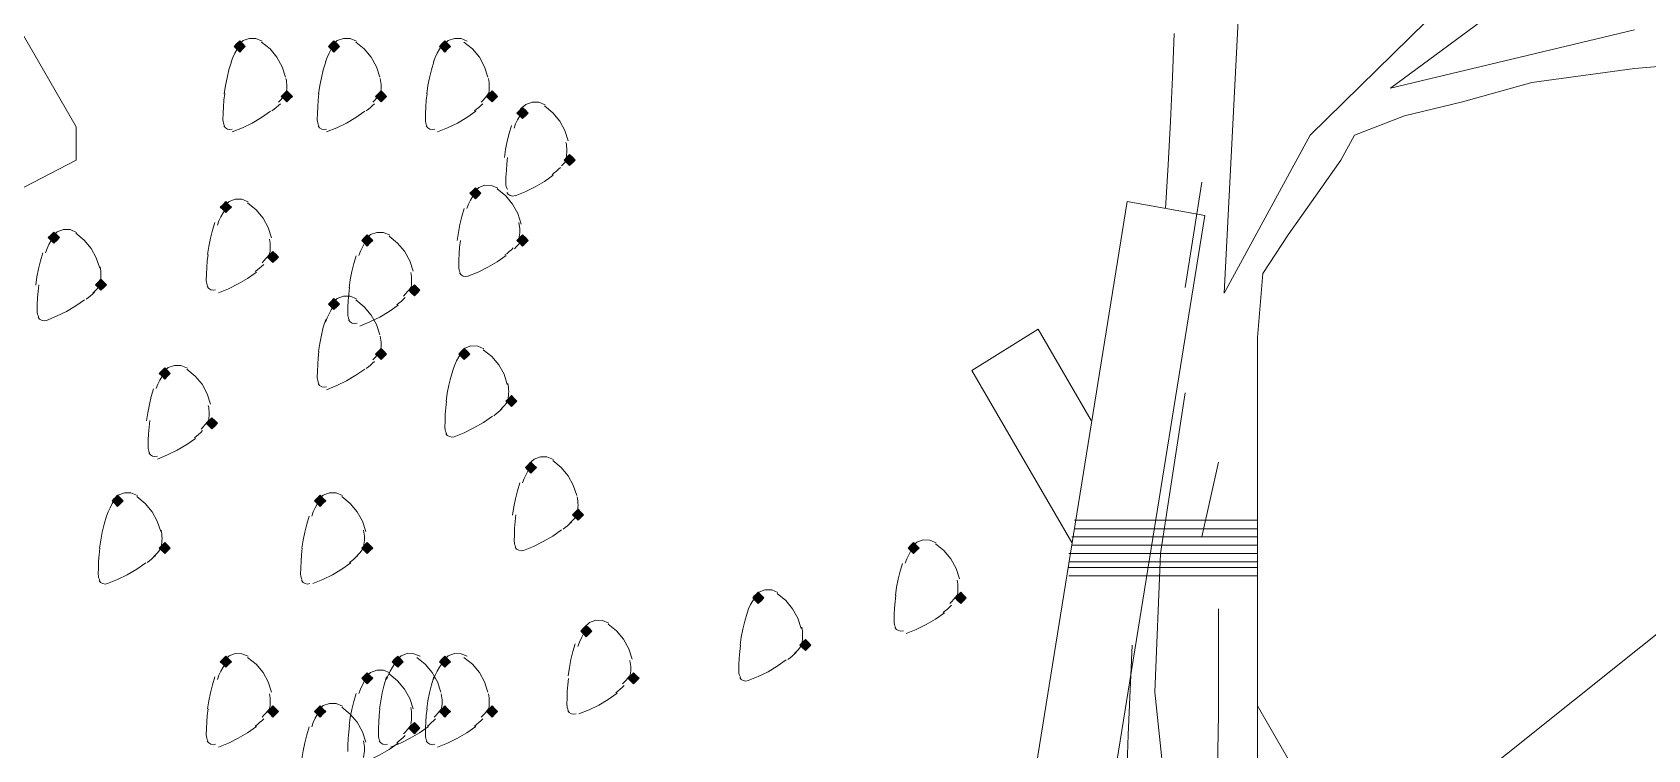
# Model space of a CAD drawing. Header units: millimetres. Extents: x 0 to 420, y 0 to 297.
# Drawn here: x 88.14 to 100.47, y 84.73 to 90.21 of the extents above; entities that cross this region are included whole.
import ezdxf

# ---------------------------------------------------------------- set-up
doc = ezdxf.new("R2010")
doc.units = ezdxf.units.MM

msp = doc.modelspace()

# ---------------------------------------------------------------- hatches: boundary and pattern name
for points in [[(89.726, 90.149), (89.704, 90.128), (89.683, 90.106), (89.704, 90.085), (89.726, 90.064), (89.747, 90.085), (89.768, 90.106), (89.747, 90.128), (89.726, 90.149)], [(90.445, 90.149), (90.424, 90.128), (90.403, 90.106), (90.424, 90.085), (90.445, 90.064), (90.466, 90.085), (90.487, 90.106), (90.466, 90.128), (90.445, 90.149)], [(91.292, 90.149), (91.271, 90.128), (91.25, 90.106), (91.271, 90.085), (91.292, 90.064), (91.313, 90.085), (91.334, 90.106), (91.313, 90.128), (91.292, 90.149)], [(90.085, 89.768), (90.064, 89.747), (90.043, 89.725), (90.064, 89.704), (90.085, 89.683), (90.107, 89.704), (90.128, 89.725), (90.107, 89.747), (90.085, 89.768)], [(90.805, 89.768), (90.784, 89.747), (90.763, 89.725), (90.784, 89.704), (90.805, 89.683), (90.826, 89.704), (90.847, 89.725), (90.826, 89.747), (90.805, 89.768)], [(91.652, 89.768), (91.631, 89.747), (91.609, 89.725), (91.631, 89.704), (91.652, 89.683), (91.673, 89.704), (91.694, 89.725), (91.673, 89.747), (91.652, 89.768)], [(91.885, 89.641), (91.863, 89.62), (91.842, 89.598), (91.863, 89.577), (91.885, 89.556), (91.906, 89.577), (91.927, 89.598), (91.906, 89.62), (91.885, 89.641)], [(92.244, 89.281), (92.223, 89.26), (92.202, 89.239), (92.223, 89.218), (92.244, 89.196), (92.266, 89.218), (92.287, 89.239), (92.266, 89.26), (92.244, 89.281)], [(91.525, 89.027), (91.504, 89.006), (91.482, 88.985), (91.504, 88.963), (91.525, 88.942), (91.546, 88.963), (91.567, 88.985), (91.546, 89.006), (91.525, 89.027)], [(89.62, 88.921), (89.599, 88.9), (89.577, 88.879), (89.599, 88.858), (89.62, 88.837), (89.641, 88.858), (89.662, 88.879), (89.641, 88.9), (89.62, 88.921)], [(88.307, 88.688), (88.286, 88.667), (88.265, 88.646), (88.286, 88.625), (88.307, 88.604), (88.329, 88.625), (88.35, 88.646), (88.329, 88.667), (88.307, 88.688)], [(90.699, 88.667), (90.678, 88.646), (90.657, 88.625), (90.678, 88.604), (90.699, 88.582), (90.72, 88.604), (90.742, 88.625), (90.72, 88.646), (90.699, 88.667)], [(91.885, 88.667), (91.863, 88.646), (91.842, 88.625), (91.863, 88.604), (91.885, 88.582), (91.906, 88.604), (91.927, 88.625), (91.906, 88.646), (91.885, 88.667)], [(89.979, 88.54), (89.958, 88.519), (89.937, 88.498), (89.958, 88.477), (89.979, 88.455), (90.001, 88.477), (90.022, 88.498), (90.001, 88.519), (89.979, 88.54)], [(88.667, 88.329), (88.646, 88.307), (88.625, 88.286), (88.646, 88.265), (88.667, 88.244), (88.688, 88.265), (88.71, 88.286), (88.688, 88.307), (88.667, 88.329)], [(91.059, 88.286), (91.038, 88.265), (91.017, 88.244), (91.038, 88.223), (91.059, 88.202), (91.08, 88.223), (91.101, 88.244), (91.08, 88.265), (91.059, 88.286)], [(90.445, 88.18), (90.424, 88.159), (90.403, 88.138), (90.424, 88.117), (90.445, 88.096), (90.466, 88.117), (90.487, 88.138), (90.466, 88.159), (90.445, 88.18)], [(90.805, 87.799), (90.784, 87.778), (90.763, 87.757), (90.784, 87.736), (90.805, 87.715), (90.826, 87.736), (90.847, 87.757), (90.826, 87.778), (90.805, 87.799)], [(91.44, 87.799), (91.419, 87.778), (91.398, 87.757), (91.419, 87.736), (91.44, 87.715), (91.461, 87.736), (91.482, 87.757), (91.461, 87.778), (91.44, 87.799)], [(89.154, 87.651), (89.133, 87.63), (89.112, 87.609), (89.133, 87.588), (89.154, 87.566), (89.175, 87.588), (89.196, 87.609), (89.175, 87.63), (89.154, 87.651)], [(91.8, 87.439), (91.779, 87.418), (91.758, 87.397), (91.779, 87.376), (91.8, 87.355), (91.821, 87.376), (91.842, 87.397), (91.821, 87.418), (91.8, 87.439)], [(89.514, 87.27), (89.493, 87.249), (89.471, 87.228), (89.493, 87.207), (89.514, 87.186), (89.535, 87.207), (89.556, 87.228), (89.535, 87.249), (89.514, 87.27)], [(91.948, 86.931), (91.927, 86.91), (91.906, 86.889), (91.927, 86.868), (91.948, 86.847), (91.969, 86.868), (91.99, 86.889), (91.969, 86.91), (91.948, 86.931)], [(88.794, 86.678), (88.773, 86.656), (88.752, 86.635), (88.773, 86.614), (88.794, 86.593), (88.815, 86.614), (88.837, 86.635), (88.815, 86.656), (88.794, 86.678)], [(90.339, 86.678), (90.318, 86.656), (90.297, 86.635), (90.318, 86.614), (90.339, 86.593), (90.361, 86.614), (90.382, 86.635), (90.361, 86.656), (90.339, 86.678)], [(92.308, 86.572), (92.287, 86.55), (92.266, 86.529), (92.287, 86.508), (92.308, 86.487), (92.329, 86.508), (92.35, 86.529), (92.329, 86.55), (92.308, 86.572)], [(89.154, 86.318), (89.133, 86.296), (89.112, 86.275), (89.133, 86.254), (89.154, 86.233), (89.175, 86.254), (89.196, 86.275), (89.175, 86.296), (89.154, 86.318)], [(90.699, 86.318), (90.678, 86.296), (90.657, 86.275), (90.678, 86.254), (90.699, 86.233), (90.72, 86.254), (90.742, 86.275), (90.72, 86.296), (90.699, 86.318)], [(94.869, 86.318), (94.848, 86.296), (94.827, 86.275), (94.848, 86.254), (94.869, 86.233), (94.89, 86.254), (94.911, 86.275), (94.89, 86.296), (94.869, 86.318)], [(93.684, 85.937), (93.662, 85.915), (93.641, 85.894), (93.662, 85.873), (93.684, 85.852), (93.705, 85.873), (93.726, 85.894), (93.705, 85.915), (93.684, 85.937)], [(95.229, 85.937), (95.208, 85.915), (95.187, 85.894), (95.208, 85.873), (95.229, 85.852), (95.25, 85.873), (95.271, 85.894), (95.25, 85.915), (95.229, 85.937)], [(92.371, 85.683), (92.35, 85.662), (92.329, 85.64), (92.35, 85.619), (92.371, 85.598), (92.393, 85.619), (92.414, 85.64), (92.393, 85.662), (92.371, 85.683)], [(94.044, 85.577), (94.022, 85.556), (94.001, 85.534), (94.022, 85.513), (94.044, 85.492), (94.065, 85.513), (94.086, 85.534), (94.065, 85.556), (94.044, 85.577)], [(89.62, 85.45), (89.599, 85.429), (89.577, 85.407), (89.599, 85.386), (89.62, 85.365), (89.641, 85.386), (89.662, 85.407), (89.641, 85.429), (89.62, 85.45)], [(90.932, 85.45), (90.911, 85.429), (90.89, 85.407), (90.911, 85.386), (90.932, 85.365), (90.953, 85.386), (90.974, 85.407), (90.953, 85.429), (90.932, 85.45)], [(91.292, 85.45), (91.271, 85.429), (91.25, 85.407), (91.271, 85.386), (91.292, 85.365), (91.313, 85.386), (91.334, 85.407), (91.313, 85.429), (91.292, 85.45)], [(90.699, 85.323), (90.678, 85.302), (90.657, 85.28), (90.678, 85.259), (90.699, 85.238), (90.72, 85.259), (90.742, 85.28), (90.72, 85.302), (90.699, 85.323)], [(92.731, 85.323), (92.71, 85.302), (92.689, 85.28), (92.71, 85.259), (92.731, 85.238), (92.752, 85.259), (92.774, 85.28), (92.752, 85.302), (92.731, 85.323)], [(89.979, 85.069), (89.958, 85.048), (89.937, 85.027), (89.958, 85.005), (89.979, 84.984), (90.001, 85.005), (90.022, 85.027), (90.001, 85.048), (89.979, 85.069)], [(90.339, 85.069), (90.318, 85.048), (90.297, 85.027), (90.318, 85.005), (90.339, 84.984), (90.361, 85.005), (90.382, 85.027), (90.361, 85.048), (90.339, 85.069)], [(91.292, 85.069), (91.271, 85.048), (91.25, 85.027), (91.271, 85.005), (91.292, 84.984), (91.313, 85.005), (91.334, 85.027), (91.313, 85.048), (91.292, 85.069)], [(91.652, 85.069), (91.631, 85.048), (91.609, 85.027), (91.631, 85.005), (91.652, 84.984), (91.673, 85.005), (91.694, 85.027), (91.673, 85.048), (91.652, 85.069)], [(91.059, 84.942), (91.038, 84.921), (91.017, 84.899), (91.038, 84.878), (91.059, 84.857), (91.08, 84.878), (91.101, 84.899), (91.08, 84.921), (91.059, 84.942)]]:
    msp.add_hatch(color=7).paths.add_polyline_path(points)

# ---------------------------------------------------------------- linework, layer by layer
at = {"lineweight": 13}
for points in [[(96.837, 82.656), (113.75, 96.181)], [(97.388, 91.101), (97.24, 88.223), (97.896, 89.429), (98.912, 90.424)], [(99.399, 90.445), (98.51, 89.789), (100.372, 90.234)], [(102.171, 90.297), (101.875, 90.149), (102.362, 90.085), (103.061, 90.043), (102.934, 89.979), (102.362, 89.979), (101.685, 90.085), (101.24, 90.043), (100.859, 89.979), (100.372, 89.937), (99.589, 89.831), (99.06, 89.683), (98.616, 89.577), (98.235, 89.429), (98.129, 89.239), (97.938, 88.963), (97.727, 88.667), (97.536, 88.371), (97.494, 87.884)], [(89.897, 90.147), (89.849, 90.167), (89.798, 90.168), (89.751, 90.151), (89.711, 90.116)], [(90.075, 89.872), (90.049, 89.951), (90.009, 90.024), (89.957, 90.087), (89.892, 90.139)], [(90.617, 90.147), (90.568, 90.167), (90.518, 90.168), (90.47, 90.151), (90.431, 90.116)], [(90.795, 89.872), (90.769, 89.951), (90.729, 90.024), (90.676, 90.087), (90.612, 90.139)], [(91.463, 90.147), (91.415, 90.167), (91.364, 90.168), (91.317, 90.151), (91.278, 90.116)], [(91.62, 89.872), (91.595, 89.951), (91.555, 90.024), (91.502, 90.087), (91.437, 90.139)], [(96.793, 88.869), (96.813, 89.203), (96.83, 89.537), (96.845, 89.871), (96.857, 90.206)], [(89.726, 90.114), (89.706, 90.085), (89.688, 90.055), (89.673, 90.023), (89.661, 89.99)], [(90.445, 90.114), (90.425, 90.085), (90.408, 90.055), (90.393, 90.023), (90.381, 89.99)], [(91.271, 90.114), (91.251, 90.085), (91.233, 90.055), (91.218, 90.023), (91.206, 89.99)], [(89.662, 89.989), (89.644, 89.929), (89.629, 89.868), (89.617, 89.807), (89.608, 89.745)], [(90.382, 89.989), (90.364, 89.929), (90.349, 89.868), (90.337, 89.807), (90.328, 89.745)], [(91.207, 89.989), (91.189, 89.929), (91.174, 89.868), (91.162, 89.807), (91.153, 89.745)], [(90.085, 89.8), (90.085, 89.815), (90.084, 89.831), (90.082, 89.846), (90.079, 89.861)], [(90.079, 89.735), (90.082, 89.751), (90.084, 89.767), (90.085, 89.783), (90.085, 89.8)], [(90.805, 89.8), (90.805, 89.815), (90.803, 89.831), (90.801, 89.846), (90.798, 89.861)], [(90.798, 89.735), (90.801, 89.751), (90.803, 89.767), (90.805, 89.783), (90.805, 89.8)], [(91.63, 89.8), (91.63, 89.815), (91.629, 89.831), (91.627, 89.846), (91.624, 89.861)], [(91.624, 89.735), (91.627, 89.751), (91.629, 89.767), (91.63, 89.783), (91.63, 89.8)], [(89.611, 89.746), (89.605, 89.696), (89.602, 89.646), (89.599, 89.596), (89.598, 89.546)], [(89.972, 89.614), (89.989, 89.627), (90.005, 89.641), (90.021, 89.655), (90.036, 89.669)], [(90.023, 89.682), (90.038, 89.697), (90.053, 89.713), (90.067, 89.73), (90.08, 89.747)], [(90.33, 89.746), (90.325, 89.696), (90.321, 89.646), (90.319, 89.596), (90.318, 89.546)], [(90.692, 89.614), (90.708, 89.627), (90.725, 89.641), (90.74, 89.655), (90.755, 89.669)], [(90.743, 89.682), (90.758, 89.697), (90.772, 89.713), (90.786, 89.73), (90.8, 89.747)], [(91.156, 89.746), (91.15, 89.696), (91.147, 89.646), (91.144, 89.596), (91.144, 89.546)], [(91.517, 89.614), (91.534, 89.627), (91.55, 89.641), (91.566, 89.655), (91.581, 89.669)], [(91.568, 89.682), (91.583, 89.697), (91.598, 89.713), (91.612, 89.73), (91.625, 89.747)], [(92.056, 89.66), (92.008, 89.68), (91.957, 89.681), (91.91, 89.664), (91.87, 89.629)], [(92.234, 89.385), (92.208, 89.465), (92.168, 89.537), (92.116, 89.6), (92.051, 89.653)], [(89.598, 89.546), (89.599, 89.534), (89.601, 89.523), (89.605, 89.511), (89.61, 89.501)], [(89.669, 89.453), (89.746, 89.484), (89.821, 89.521), (89.892, 89.563), (89.96, 89.611)], [(90.318, 89.546), (90.319, 89.534), (90.321, 89.523), (90.324, 89.511), (90.329, 89.501)], [(90.389, 89.453), (90.466, 89.484), (90.54, 89.521), (90.612, 89.563), (90.68, 89.611)], [(91.144, 89.546), (91.144, 89.534), (91.147, 89.523), (91.15, 89.511), (91.155, 89.501)], [(91.235, 89.453), (91.313, 89.484), (91.387, 89.521), (91.459, 89.563), (91.527, 89.611)], [(91.885, 89.606), (91.865, 89.577), (91.847, 89.547), (91.832, 89.515), (91.82, 89.482)], [(89.605, 89.5), (89.617, 89.485), (89.632, 89.475), (89.651, 89.471), (89.669, 89.475)], [(90.324, 89.5), (90.336, 89.485), (90.352, 89.475), (90.37, 89.471), (90.389, 89.475)], [(91.15, 89.5), (91.162, 89.485), (91.178, 89.475), (91.196, 89.471), (91.215, 89.475)], [(91.8, 89.503), (91.782, 89.442), (91.767, 89.382), (91.755, 89.32), (91.746, 89.258)], [(92.223, 89.313), (92.223, 89.328), (92.221, 89.344), (92.219, 89.359), (92.216, 89.374)], [(92.216, 89.248), (92.219, 89.264), (92.221, 89.28), (92.223, 89.297), (92.223, 89.313)], [(91.77, 89.259), (91.764, 89.209), (91.761, 89.159), (91.758, 89.109), (91.758, 89.059)], [(92.11, 89.127), (92.127, 89.14), (92.143, 89.154), (92.158, 89.168), (92.173, 89.183)], [(92.182, 89.195), (92.197, 89.21), (92.212, 89.226), (92.226, 89.243), (92.239, 89.26)], [(91.696, 89.025), (91.648, 89.045), (91.597, 89.046), (91.55, 89.029), (91.511, 88.994)], [(91.758, 89.059), (91.758, 89.047), (91.76, 89.036), (91.764, 89.025), (91.769, 89.014)], [(91.828, 88.966), (91.905, 88.997), (91.98, 89.034), (92.051, 89.076), (92.119, 89.124)], [(96.943, 88.265), (97.07, 89.069)], [(89.791, 88.919), (89.743, 88.939), (89.692, 88.94), (89.645, 88.923), (89.606, 88.888)], [(89.969, 88.645), (89.944, 88.724), (89.904, 88.796), (89.851, 88.859), (89.786, 88.912)], [(91.525, 88.992), (91.505, 88.963), (91.487, 88.933), (91.472, 88.901), (91.46, 88.869)], [(91.874, 88.75), (91.849, 88.83), (91.809, 88.902), (91.756, 88.965), (91.691, 89.018)], [(91.764, 88.992), (91.776, 88.977), (91.791, 88.967), (91.81, 88.963), (91.828, 88.967)], [(94.171, 74.464), (96.499, 88.921)], [(95.017, 75.925), (97.092, 88.815), (96.499, 88.921)], [(89.62, 88.865), (89.6, 88.836), (89.582, 88.806), (89.567, 88.774), (89.555, 88.742)], [(91.44, 88.868), (91.422, 88.807), (91.407, 88.747), (91.395, 88.685), (91.386, 88.623)], [(88.308, 88.653), (88.287, 88.625), (88.27, 88.594), (88.255, 88.563), (88.243, 88.53)], [(88.479, 88.686), (88.431, 88.707), (88.38, 88.708), (88.332, 88.69), (88.293, 88.655)], [(88.657, 88.412), (88.631, 88.491), (88.591, 88.563), (88.538, 88.626), (88.474, 88.679)], [(89.535, 88.762), (89.517, 88.702), (89.502, 88.641), (89.49, 88.579), (89.481, 88.517)], [(90.871, 88.665), (90.822, 88.685), (90.772, 88.686), (90.724, 88.669), (90.685, 88.634)], [(91.049, 88.391), (91.023, 88.47), (90.983, 88.542), (90.93, 88.605), (90.866, 88.658)], [(91.863, 88.699), (91.863, 88.714), (91.862, 88.73), (91.86, 88.745), (91.857, 88.761)], [(91.857, 88.635), (91.86, 88.651), (91.862, 88.667), (91.863, 88.683), (91.863, 88.699)], [(88.223, 88.529), (88.205, 88.469), (88.19, 88.408), (88.178, 88.346), (88.169, 88.284)], [(89.958, 88.572), (89.958, 88.587), (89.957, 88.603), (89.955, 88.618), (89.952, 88.634)], [(89.952, 88.508), (89.954, 88.524), (89.957, 88.54), (89.958, 88.556), (89.958, 88.572)], [(90.699, 88.632), (90.679, 88.603), (90.662, 88.573), (90.647, 88.542), (90.635, 88.509)], [(91.41, 88.624), (91.404, 88.574), (91.401, 88.524), (91.398, 88.474), (91.398, 88.424)], [(91.75, 88.514), (91.767, 88.526), (91.783, 88.54), (91.799, 88.554), (91.814, 88.569)], [(91.822, 88.56), (91.837, 88.575), (91.852, 88.591), (91.866, 88.608), (91.879, 88.625)], [(88.667, 88.36), (88.667, 88.376), (88.665, 88.391), (88.663, 88.407), (88.66, 88.422)], [(89.484, 88.518), (89.478, 88.468), (89.475, 88.418), (89.472, 88.368), (89.471, 88.318)], [(89.845, 88.387), (89.862, 88.399), (89.878, 88.413), (89.894, 88.427), (89.909, 88.442)], [(89.896, 88.454), (89.911, 88.47), (89.926, 88.486), (89.94, 88.502), (89.953, 88.519)], [(90.614, 88.508), (90.597, 88.448), (90.582, 88.387), (90.57, 88.325), (90.56, 88.263)], [(91.398, 88.424), (91.398, 88.412), (91.401, 88.401), (91.404, 88.39), (91.409, 88.379)], [(91.468, 88.352), (91.545, 88.383), (91.62, 88.42), (91.691, 88.462), (91.76, 88.51)], [(88.192, 88.285), (88.187, 88.235), (88.183, 88.185), (88.181, 88.135), (88.18, 88.085)], [(88.605, 88.221), (88.62, 88.237), (88.635, 88.253), (88.648, 88.269), (88.662, 88.286)], [(88.66, 88.296), (88.663, 88.312), (88.665, 88.328), (88.667, 88.344), (88.667, 88.36)], [(89.471, 88.318), (89.472, 88.306), (89.474, 88.295), (89.478, 88.284), (89.483, 88.273)], [(89.563, 88.225), (89.64, 88.256), (89.715, 88.293), (89.786, 88.335), (89.855, 88.383)], [(91.038, 88.318), (91.037, 88.333), (91.036, 88.349), (91.034, 88.364), (91.031, 88.38)], [(91.031, 88.254), (91.034, 88.27), (91.036, 88.286), (91.037, 88.302), (91.038, 88.318)], [(91.404, 88.378), (91.416, 88.363), (91.432, 88.353), (91.45, 88.35), (91.469, 88.353)], [(88.251, 88.014), (88.328, 88.045), (88.403, 88.082), (88.474, 88.124), (88.542, 88.171)], [(88.554, 88.175), (88.571, 88.188), (88.587, 88.201), (88.602, 88.215), (88.617, 88.23)], [(89.478, 88.272), (89.49, 88.257), (89.505, 88.247), (89.524, 88.244), (89.542, 88.247)], [(90.617, 88.178), (90.568, 88.199), (90.518, 88.2), (90.47, 88.182), (90.431, 88.147)], [(90.563, 88.264), (90.558, 88.214), (90.554, 88.164), (90.552, 88.114), (90.551, 88.064)], [(90.795, 87.904), (90.769, 87.983), (90.729, 88.055), (90.676, 88.118), (90.612, 88.171)], [(90.925, 88.133), (90.941, 88.145), (90.957, 88.159), (90.973, 88.173), (90.988, 88.188)], [(90.976, 88.2), (90.991, 88.216), (91.005, 88.232), (91.019, 88.248), (91.033, 88.265)], [(88.18, 88.085), (88.181, 88.073), (88.183, 88.062), (88.187, 88.051), (88.191, 88.04)], [(88.187, 88.039), (88.198, 88.024), (88.214, 88.015), (88.232, 88.011), (88.251, 88.014)], [(90.445, 88.124), (90.425, 88.095), (90.408, 88.065), (90.393, 88.034), (90.381, 88.001)], [(90.551, 88.064), (90.552, 88.052), (90.554, 88.041), (90.557, 88.03), (90.562, 88.019)], [(90.643, 87.971), (90.72, 88.002), (90.794, 88.039), (90.866, 88.081), (90.934, 88.129)], [(90.382, 88.021), (90.364, 87.961), (90.349, 87.9), (90.337, 87.838), (90.328, 87.776)], [(90.557, 88.018), (90.569, 88.003), (90.585, 87.993), (90.603, 87.99), (90.622, 87.993)], [(96.224, 87.249), (95.821, 87.947), (95.313, 87.63)], [(90.805, 87.831), (90.805, 87.847), (90.803, 87.862), (90.801, 87.878), (90.798, 87.893)], [(90.798, 87.767), (90.801, 87.783), (90.803, 87.799), (90.805, 87.815), (90.805, 87.831)], [(91.59, 87.797), (91.542, 87.818), (91.491, 87.819), (91.444, 87.801), (91.405, 87.766)], [(91.768, 87.523), (91.743, 87.602), (91.703, 87.674), (91.65, 87.737), (91.585, 87.79)], [(97.515, 80.285), (97.494, 81.576), (97.494, 87.884)], [(89.326, 87.649), (89.277, 87.669), (89.227, 87.67), (89.179, 87.653), (89.14, 87.618)], [(90.33, 87.777), (90.325, 87.727), (90.321, 87.677), (90.319, 87.627), (90.318, 87.577)], [(90.692, 87.646), (90.708, 87.659), (90.725, 87.672), (90.74, 87.686), (90.755, 87.701)], [(90.743, 87.713), (90.758, 87.729), (90.772, 87.745), (90.786, 87.761), (90.8, 87.778)], [(91.419, 87.764), (91.399, 87.736), (91.381, 87.705), (91.367, 87.674), (91.354, 87.641)], [(89.154, 87.616), (89.134, 87.587), (89.117, 87.557), (89.102, 87.526), (89.089, 87.493)], [(89.504, 87.375), (89.478, 87.454), (89.438, 87.526), (89.385, 87.589), (89.321, 87.642)], [(90.318, 87.577), (90.319, 87.565), (90.321, 87.554), (90.324, 87.543), (90.329, 87.532)], [(90.389, 87.484), (90.466, 87.516), (90.54, 87.552), (90.612, 87.595), (90.68, 87.642)], [(91.355, 87.64), (91.337, 87.58), (91.322, 87.519), (91.31, 87.457), (91.301, 87.395)], [(96.076, 86.318), (95.313, 87.63)], [(89.069, 87.492), (89.051, 87.432), (89.036, 87.371), (89.024, 87.309), (89.015, 87.247)], [(90.324, 87.531), (90.336, 87.516), (90.352, 87.507), (90.37, 87.503), (90.389, 87.506)], [(91.779, 87.471), (91.778, 87.487), (91.777, 87.502), (91.775, 87.518), (91.772, 87.533)], [(91.772, 87.407), (91.775, 87.423), (91.777, 87.439), (91.778, 87.455), (91.779, 87.471)], [(96.816, 84.18), (96.711, 85.175), (96.753, 86.233), (96.943, 87.461)], [(89.493, 87.302), (89.492, 87.317), (89.491, 87.333), (89.489, 87.348), (89.486, 87.364)], [(89.486, 87.238), (89.489, 87.254), (89.491, 87.27), (89.492, 87.286), (89.493, 87.302)], [(91.304, 87.396), (91.299, 87.346), (91.295, 87.296), (91.293, 87.246), (91.292, 87.196)], [(91.666, 87.286), (91.682, 87.299), (91.698, 87.312), (91.714, 87.326), (91.729, 87.341)], [(91.717, 87.332), (91.732, 87.348), (91.746, 87.364), (91.76, 87.38), (91.773, 87.397)], [(89.039, 87.248), (89.034, 87.198), (89.03, 87.148), (89.028, 87.098), (89.027, 87.048)], [(89.38, 87.117), (89.396, 87.129), (89.412, 87.143), (89.428, 87.157), (89.443, 87.172)], [(89.431, 87.184), (89.446, 87.2), (89.46, 87.216), (89.474, 87.232), (89.487, 87.249)], [(91.292, 87.196), (91.293, 87.184), (91.295, 87.173), (91.298, 87.162), (91.303, 87.151)], [(91.362, 87.125), (91.44, 87.156), (91.514, 87.193), (91.586, 87.235), (91.654, 87.282)], [(89.027, 87.048), (89.028, 87.036), (89.03, 87.025), (89.033, 87.014), (89.038, 87.003)], [(89.098, 86.955), (89.175, 86.986), (89.249, 87.023), (89.321, 87.065), (89.389, 87.113)], [(91.298, 87.15), (91.31, 87.135), (91.326, 87.126), (91.344, 87.122), (91.363, 87.125)], [(89.033, 87.002), (89.045, 86.987), (89.061, 86.977), (89.079, 86.974), (89.098, 86.977)], [(92.12, 86.951), (92.071, 86.971), (92.021, 86.972), (91.973, 86.955), (91.934, 86.92)], [(92.298, 86.676), (92.272, 86.755), (92.232, 86.827), (92.179, 86.891), (92.115, 86.943)], [(97.07, 86.36), (97.197, 86.931)], [(91.948, 86.896), (91.928, 86.868), (91.911, 86.838), (91.896, 86.806), (91.883, 86.773)], [(88.945, 86.676), (88.896, 86.696), (88.846, 86.697), (88.798, 86.679), (88.759, 86.645)], [(90.511, 86.676), (90.463, 86.696), (90.412, 86.697), (90.364, 86.679), (90.325, 86.645)], [(91.863, 86.772), (91.845, 86.712), (91.83, 86.651), (91.818, 86.589), (91.809, 86.527)], [(88.773, 86.642), (88.753, 86.614), (88.736, 86.583), (88.721, 86.552), (88.708, 86.519)], [(89.123, 86.401), (89.097, 86.48), (89.057, 86.552), (89.004, 86.616), (88.94, 86.668)], [(90.34, 86.642), (90.319, 86.614), (90.302, 86.583), (90.287, 86.552), (90.275, 86.519)], [(90.689, 86.401), (90.663, 86.48), (90.623, 86.552), (90.57, 86.616), (90.506, 86.668)], [(92.308, 86.603), (92.307, 86.619), (92.306, 86.634), (92.304, 86.65), (92.301, 86.665)], [(92.301, 86.539), (92.304, 86.555), (92.306, 86.571), (92.307, 86.587), (92.308, 86.603)], [(88.71, 86.518), (88.692, 86.458), (88.677, 86.397), (88.665, 86.335), (88.655, 86.273)], [(90.255, 86.518), (90.237, 86.458), (90.222, 86.397), (90.21, 86.335), (90.201, 86.273)], [(91.833, 86.528), (91.828, 86.478), (91.824, 86.428), (91.822, 86.378), (91.821, 86.328)], [(92.195, 86.418), (92.211, 86.431), (92.227, 86.445), (92.243, 86.459), (92.258, 86.473)], [(92.246, 86.464), (92.261, 86.48), (92.275, 86.496), (92.289, 86.512), (92.303, 86.529)], [(96.097, 86.487), (97.494, 86.487)], [(89.133, 86.349), (89.132, 86.365), (89.131, 86.38), (89.129, 86.396), (89.126, 86.411)], [(89.126, 86.285), (89.129, 86.301), (89.131, 86.317), (89.132, 86.333), (89.133, 86.349)], [(90.678, 86.349), (90.678, 86.365), (90.676, 86.38), (90.674, 86.396), (90.671, 86.411)], [(90.671, 86.285), (90.674, 86.301), (90.676, 86.317), (90.678, 86.333), (90.678, 86.349)], [(91.821, 86.328), (91.822, 86.317), (91.824, 86.305), (91.827, 86.294), (91.832, 86.284)], [(91.892, 86.257), (91.969, 86.288), (92.043, 86.325), (92.115, 86.367), (92.183, 86.415)], [(95.041, 86.316), (94.992, 86.336), (94.942, 86.337), (94.894, 86.32), (94.855, 86.285)], [(95.219, 86.041), (95.193, 86.12), (95.153, 86.192), (95.1, 86.256), (95.036, 86.308)], [(96.076, 86.36), (97.494, 86.36)], [(96.097, 86.423), (97.494, 86.423)], [(88.658, 86.274), (88.653, 86.224), (88.649, 86.174), (88.647, 86.124), (88.646, 86.074)], [(89.02, 86.164), (89.036, 86.177), (89.052, 86.19), (89.068, 86.205), (89.083, 86.219)], [(89.071, 86.21), (89.086, 86.226), (89.1, 86.242), (89.114, 86.258), (89.128, 86.275)], [(90.203, 86.274), (90.198, 86.224), (90.194, 86.174), (90.192, 86.124), (90.191, 86.074)], [(90.565, 86.164), (90.581, 86.177), (90.598, 86.19), (90.613, 86.205), (90.628, 86.219)], [(90.616, 86.21), (90.631, 86.226), (90.645, 86.242), (90.659, 86.258), (90.673, 86.275)], [(91.827, 86.282), (91.839, 86.267), (91.855, 86.258), (91.873, 86.254), (91.892, 86.257)], [(94.869, 86.283), (94.849, 86.254), (94.832, 86.224), (94.817, 86.192), (94.804, 86.159)], [(96.054, 86.233), (97.494, 86.233)], [(96.076, 86.296), (97.494, 86.296)], [(88.646, 86.074), (88.647, 86.063), (88.649, 86.051), (88.652, 86.04), (88.657, 86.03)], [(88.717, 86.003), (88.794, 86.034), (88.868, 86.071), (88.94, 86.113), (89.008, 86.161)], [(90.191, 86.074), (90.192, 86.063), (90.194, 86.051), (90.197, 86.04), (90.202, 86.03)], [(90.283, 86.003), (90.36, 86.034), (90.435, 86.071), (90.506, 86.113), (90.574, 86.161)], [(94.784, 86.158), (94.766, 86.098), (94.751, 86.037), (94.739, 85.976), (94.73, 85.913)], [(96.054, 86.17), (97.494, 86.17)], [(96.054, 86.127), (97.494, 86.127)], [(96.054, 86.064), (97.494, 86.064)], [(88.652, 86.028), (88.664, 86.013), (88.68, 86.004), (88.698, 86), (88.717, 86.003)], [(90.197, 86.028), (90.209, 86.013), (90.225, 86.004), (90.243, 86), (90.262, 86.003)], [(93.834, 85.935), (93.786, 85.955), (93.735, 85.956), (93.688, 85.939), (93.648, 85.904)], [(95.208, 85.968), (95.207, 85.984), (95.206, 85.999), (95.204, 86.015), (95.201, 86.03)], [(95.201, 85.904), (95.204, 85.92), (95.206, 85.936), (95.207, 85.952), (95.208, 85.968)], [(93.663, 85.902), (93.643, 85.873), (93.625, 85.843), (93.61, 85.811), (93.598, 85.778)], [(94.012, 85.66), (93.986, 85.739), (93.946, 85.811), (93.894, 85.875), (93.829, 85.927)], [(94.733, 85.914), (94.728, 85.865), (94.724, 85.815), (94.722, 85.765), (94.721, 85.714)], [(95.095, 85.783), (95.111, 85.796), (95.127, 85.809), (95.143, 85.824), (95.158, 85.838)], [(95.146, 85.851), (95.161, 85.866), (95.175, 85.882), (95.189, 85.899), (95.202, 85.915)], [(92.543, 85.702), (92.495, 85.722), (92.444, 85.723), (92.396, 85.706), (92.357, 85.671)], [(92.721, 85.427), (92.695, 85.506), (92.655, 85.579), (92.602, 85.642), (92.538, 85.694)], [(93.599, 85.777), (93.581, 85.717), (93.566, 85.656), (93.554, 85.595), (93.545, 85.533)], [(94.721, 85.714), (94.722, 85.703), (94.724, 85.691), (94.727, 85.68), (94.732, 85.67)], [(94.813, 85.622), (94.89, 85.653), (94.964, 85.69), (95.036, 85.732), (95.104, 85.78)], [(97.197, 82.995), (97.176, 83.884), (97.197, 85.005), (97.197, 85.81)], [(92.372, 85.648), (92.351, 85.619), (92.334, 85.589), (92.319, 85.557), (92.307, 85.524)], [(94.022, 85.609), (94.022, 85.624), (94.021, 85.64), (94.019, 85.655), (94.016, 85.67)], [(94.016, 85.544), (94.019, 85.56), (94.021, 85.576), (94.022, 85.592), (94.022, 85.609)], [(94.727, 85.668), (94.739, 85.653), (94.755, 85.644), (94.773, 85.64), (94.792, 85.643)], [(89.791, 85.448), (89.743, 85.468), (89.692, 85.469), (89.645, 85.452), (89.606, 85.417)], [(91.104, 85.448), (91.055, 85.468), (91.005, 85.469), (90.957, 85.452), (90.918, 85.417)], [(91.463, 85.448), (91.415, 85.468), (91.364, 85.469), (91.317, 85.452), (91.278, 85.417)], [(92.287, 85.544), (92.269, 85.484), (92.254, 85.423), (92.242, 85.362), (92.233, 85.3)], [(93.548, 85.533), (93.542, 85.484), (93.539, 85.434), (93.536, 85.384), (93.536, 85.333)], [(93.909, 85.423), (93.926, 85.436), (93.942, 85.45), (93.958, 85.464), (93.973, 85.478)], [(93.96, 85.47), (93.975, 85.485), (93.99, 85.501), (94.004, 85.518), (94.017, 85.534)], [(96.538, 85.533), (96.527, 85.305), (96.517, 85.077), (96.508, 84.848), (96.5, 84.619)], [(89.62, 85.394), (89.6, 85.365), (89.582, 85.335), (89.567, 85.303), (89.555, 85.27)], [(89.969, 85.173), (89.944, 85.252), (89.904, 85.325), (89.851, 85.388), (89.786, 85.44)], [(90.871, 85.321), (90.822, 85.341), (90.772, 85.342), (90.724, 85.325), (90.685, 85.29)], [(90.911, 85.394), (90.891, 85.365), (90.873, 85.335), (90.859, 85.303), (90.846, 85.27)], [(91.26, 85.173), (91.235, 85.252), (91.195, 85.325), (91.142, 85.388), (91.077, 85.44)], [(91.271, 85.394), (91.251, 85.365), (91.233, 85.335), (91.218, 85.303), (91.206, 85.27)], [(91.62, 85.173), (91.595, 85.252), (91.555, 85.325), (91.502, 85.388), (91.437, 85.44)], [(92.71, 85.355), (92.71, 85.37), (92.708, 85.386), (92.706, 85.401), (92.703, 85.416)], [(92.703, 85.29), (92.706, 85.306), (92.708, 85.322), (92.71, 85.338), (92.71, 85.355)], [(93.536, 85.333), (93.536, 85.322), (93.538, 85.31), (93.542, 85.299), (93.547, 85.289)], [(93.606, 85.262), (93.683, 85.293), (93.758, 85.33), (93.829, 85.372), (93.897, 85.42)], [(89.535, 85.29), (89.517, 85.23), (89.502, 85.169), (89.49, 85.108), (89.481, 85.046)], [(90.699, 85.288), (90.679, 85.259), (90.662, 85.229), (90.647, 85.197), (90.635, 85.164)], [(90.847, 85.29), (90.829, 85.23), (90.814, 85.169), (90.802, 85.108), (90.793, 85.046)], [(91.049, 85.046), (91.023, 85.125), (90.983, 85.198), (90.93, 85.261), (90.866, 85.313)], [(91.207, 85.29), (91.189, 85.23), (91.174, 85.169), (91.162, 85.108), (91.153, 85.046)], [(92.235, 85.279), (92.23, 85.23), (92.226, 85.18), (92.224, 85.13), (92.223, 85.079)], [(92.597, 85.169), (92.613, 85.182), (92.63, 85.196), (92.645, 85.21), (92.66, 85.224)], [(92.648, 85.237), (92.663, 85.252), (92.677, 85.268), (92.691, 85.285), (92.705, 85.302)], [(93.542, 85.287), (93.554, 85.272), (93.569, 85.263), (93.588, 85.259), (93.606, 85.262)], [(89.958, 85.101), (89.958, 85.116), (89.957, 85.132), (89.955, 85.147), (89.952, 85.162)], [(89.952, 85.036), (89.954, 85.052), (89.957, 85.068), (89.958, 85.084), (89.958, 85.101)], [(90.511, 85.067), (90.463, 85.087), (90.412, 85.088), (90.364, 85.071), (90.325, 85.036)], [(90.614, 85.163), (90.597, 85.103), (90.582, 85.042), (90.57, 84.981), (90.56, 84.919)], [(91.271, 85.101), (91.27, 85.116), (91.269, 85.132), (91.267, 85.147), (91.264, 85.162)], [(91.264, 85.036), (91.267, 85.052), (91.269, 85.068), (91.27, 85.084), (91.271, 85.101)], [(91.63, 85.101), (91.63, 85.116), (91.629, 85.132), (91.627, 85.147), (91.624, 85.162)], [(91.624, 85.036), (91.627, 85.052), (91.629, 85.068), (91.63, 85.084), (91.63, 85.101)], [(92.223, 85.079), (92.224, 85.068), (92.226, 85.056), (92.229, 85.045), (92.234, 85.035)], [(92.315, 85.008), (92.392, 85.039), (92.467, 85.076), (92.538, 85.118), (92.606, 85.166)], [(89.484, 85.047), (89.478, 84.997), (89.475, 84.947), (89.472, 84.897), (89.471, 84.847)], [(89.845, 84.915), (89.862, 84.928), (89.878, 84.942), (89.894, 84.956), (89.909, 84.97)], [(89.896, 84.983), (89.911, 84.998), (89.926, 85.014), (89.94, 85.031), (89.953, 85.048)], [(90.34, 85.034), (90.319, 85.005), (90.302, 84.975), (90.287, 84.943), (90.275, 84.91)], [(90.689, 84.792), (90.663, 84.871), (90.623, 84.944), (90.57, 85.007), (90.506, 85.059)], [(90.796, 85.047), (90.791, 84.997), (90.787, 84.947), (90.785, 84.897), (90.784, 84.847)], [(91.038, 84.995), (91.037, 85.01), (91.036, 85.026), (91.034, 85.041), (91.031, 85.057)], [(91.031, 84.93), (91.034, 84.946), (91.036, 84.962), (91.037, 84.979), (91.038, 84.995)], [(91.156, 85.047), (91.15, 84.997), (91.147, 84.947), (91.144, 84.897), (91.144, 84.847)], [(91.158, 84.915), (91.174, 84.928), (91.19, 84.942), (91.206, 84.956), (91.221, 84.97)], [(91.209, 84.983), (91.224, 84.998), (91.238, 85.014), (91.252, 85.031), (91.265, 85.048)], [(91.517, 84.915), (91.534, 84.928), (91.55, 84.942), (91.566, 84.956), (91.581, 84.97)], [(91.568, 84.983), (91.583, 84.998), (91.598, 85.014), (91.612, 85.031), (91.625, 85.048)], [(92.229, 85.033), (92.241, 85.018), (92.257, 85.009), (92.275, 85.005), (92.294, 85.008)], [(111.972, 59.965), (97.494, 85.069)], [(89.471, 84.847), (89.472, 84.835), (89.474, 84.824), (89.478, 84.812), (89.483, 84.802)], [(89.563, 84.754), (89.64, 84.785), (89.715, 84.822), (89.786, 84.864), (89.855, 84.912)], [(90.255, 84.909), (90.237, 84.849), (90.222, 84.788), (90.21, 84.727), (90.201, 84.665)], [(90.563, 84.92), (90.558, 84.87), (90.554, 84.82), (90.552, 84.77), (90.551, 84.72)], [(90.784, 84.847), (90.785, 84.835), (90.787, 84.824), (90.79, 84.812), (90.795, 84.802)], [(90.876, 84.754), (90.953, 84.785), (91.027, 84.822), (91.099, 84.864), (91.167, 84.912)], [(90.925, 84.788), (90.941, 84.801), (90.957, 84.815), (90.973, 84.829), (90.988, 84.843)], [(90.976, 84.856), (90.991, 84.871), (91.005, 84.887), (91.019, 84.904), (91.033, 84.921)], [(91.144, 84.847), (91.144, 84.835), (91.147, 84.824), (91.15, 84.812), (91.155, 84.802)], [(91.235, 84.754), (91.313, 84.785), (91.387, 84.822), (91.459, 84.864), (91.527, 84.912)], [(89.478, 84.801), (89.49, 84.786), (89.505, 84.776), (89.524, 84.772), (89.542, 84.776)], [(90.643, 84.627), (90.72, 84.658), (90.794, 84.695), (90.866, 84.737), (90.934, 84.785)], [(90.678, 84.741), (90.678, 84.756), (90.676, 84.772), (90.674, 84.787), (90.671, 84.802)], [(90.671, 84.676), (90.674, 84.692), (90.676, 84.708), (90.678, 84.725), (90.678, 84.741)], [(90.79, 84.801), (90.802, 84.786), (90.818, 84.776), (90.836, 84.772), (90.855, 84.776)], [(91.15, 84.801), (91.162, 84.786), (91.178, 84.776), (91.196, 84.772), (91.215, 84.776)]]:
    msp.add_lwpolyline(points, dxfattribs=at)
msp.add_lwpolyline([(88.075, 89.789), (87.948, 88.963), (88.477, 89.239), (88.477, 89.493), (88.075, 90.191)], close=True, dxfattribs=at)
at = {"lineweight": 0}
for points in [[(89.726, 90.149), (89.704, 90.128), (89.683, 90.106), (89.704, 90.085), (89.726, 90.064), (89.747, 90.085), (89.768, 90.106), (89.747, 90.128)], [(90.445, 90.149), (90.424, 90.128), (90.403, 90.106), (90.424, 90.085), (90.445, 90.064), (90.466, 90.085), (90.487, 90.106), (90.466, 90.128)], [(91.292, 90.149), (91.271, 90.128), (91.25, 90.106), (91.271, 90.085), (91.292, 90.064), (91.313, 90.085), (91.334, 90.106), (91.313, 90.128)], [(90.085, 89.768), (90.064, 89.747), (90.043, 89.725), (90.064, 89.704), (90.085, 89.683), (90.107, 89.704), (90.128, 89.725), (90.107, 89.747)], [(90.805, 89.768), (90.784, 89.747), (90.763, 89.725), (90.784, 89.704), (90.805, 89.683), (90.826, 89.704), (90.847, 89.725), (90.826, 89.747)], [(91.652, 89.768), (91.631, 89.747), (91.609, 89.725), (91.631, 89.704), (91.652, 89.683), (91.673, 89.704), (91.694, 89.725), (91.673, 89.747)], [(91.885, 89.641), (91.863, 89.62), (91.842, 89.598), (91.863, 89.577), (91.885, 89.556), (91.906, 89.577), (91.927, 89.598), (91.906, 89.62)], [(92.244, 89.281), (92.223, 89.26), (92.202, 89.239), (92.223, 89.218), (92.244, 89.196), (92.266, 89.218), (92.287, 89.239), (92.266, 89.26)], [(91.525, 89.027), (91.504, 89.006), (91.482, 88.985), (91.504, 88.963), (91.525, 88.942), (91.546, 88.963), (91.567, 88.985), (91.546, 89.006)], [(89.62, 88.921), (89.599, 88.9), (89.577, 88.879), (89.599, 88.858), (89.62, 88.837), (89.641, 88.858), (89.662, 88.879), (89.641, 88.9)], [(88.307, 88.688), (88.286, 88.667), (88.265, 88.646), (88.286, 88.625), (88.307, 88.604), (88.329, 88.625), (88.35, 88.646), (88.329, 88.667)], [(90.699, 88.667), (90.678, 88.646), (90.657, 88.625), (90.678, 88.604), (90.699, 88.582), (90.72, 88.604), (90.742, 88.625), (90.72, 88.646)], [(91.885, 88.667), (91.863, 88.646), (91.842, 88.625), (91.863, 88.604), (91.885, 88.582), (91.906, 88.604), (91.927, 88.625), (91.906, 88.646)], [(89.979, 88.54), (89.958, 88.519), (89.937, 88.498), (89.958, 88.477), (89.979, 88.455), (90.001, 88.477), (90.022, 88.498), (90.001, 88.519)], [(88.667, 88.329), (88.646, 88.307), (88.625, 88.286), (88.646, 88.265), (88.667, 88.244), (88.688, 88.265), (88.71, 88.286), (88.688, 88.307)], [(91.059, 88.286), (91.038, 88.265), (91.017, 88.244), (91.038, 88.223), (91.059, 88.202), (91.08, 88.223), (91.101, 88.244), (91.08, 88.265)], [(90.445, 88.18), (90.424, 88.159), (90.403, 88.138), (90.424, 88.117), (90.445, 88.096), (90.466, 88.117), (90.487, 88.138), (90.466, 88.159)], [(90.805, 87.799), (90.784, 87.778), (90.763, 87.757), (90.784, 87.736), (90.805, 87.715), (90.826, 87.736), (90.847, 87.757), (90.826, 87.778)], [(91.44, 87.799), (91.419, 87.778), (91.398, 87.757), (91.419, 87.736), (91.44, 87.715), (91.461, 87.736), (91.482, 87.757), (91.461, 87.778)], [(89.154, 87.651), (89.133, 87.63), (89.112, 87.609), (89.133, 87.588), (89.154, 87.566), (89.175, 87.588), (89.196, 87.609), (89.175, 87.63)], [(91.8, 87.439), (91.779, 87.418), (91.758, 87.397), (91.779, 87.376), (91.8, 87.355), (91.821, 87.376), (91.842, 87.397), (91.821, 87.418)], [(89.514, 87.27), (89.493, 87.249), (89.471, 87.228), (89.493, 87.207), (89.514, 87.186), (89.535, 87.207), (89.556, 87.228), (89.535, 87.249)], [(91.948, 86.931), (91.927, 86.91), (91.906, 86.889), (91.927, 86.868), (91.948, 86.847), (91.969, 86.868), (91.99, 86.889), (91.969, 86.91)], [(88.794, 86.678), (88.773, 86.656), (88.752, 86.635), (88.773, 86.614), (88.794, 86.593), (88.815, 86.614), (88.837, 86.635), (88.815, 86.656)], [(90.339, 86.678), (90.318, 86.656), (90.297, 86.635), (90.318, 86.614), (90.339, 86.593), (90.361, 86.614), (90.382, 86.635), (90.361, 86.656)], [(92.308, 86.572), (92.287, 86.55), (92.266, 86.529), (92.287, 86.508), (92.308, 86.487), (92.329, 86.508), (92.35, 86.529), (92.329, 86.55)], [(89.154, 86.318), (89.133, 86.296), (89.112, 86.275), (89.133, 86.254), (89.154, 86.233), (89.175, 86.254), (89.196, 86.275), (89.175, 86.296)], [(90.699, 86.318), (90.678, 86.296), (90.657, 86.275), (90.678, 86.254), (90.699, 86.233), (90.72, 86.254), (90.742, 86.275), (90.72, 86.296)], [(94.869, 86.318), (94.848, 86.296), (94.827, 86.275), (94.848, 86.254), (94.869, 86.233), (94.89, 86.254), (94.911, 86.275), (94.89, 86.296)], [(93.684, 85.937), (93.662, 85.915), (93.641, 85.894), (93.662, 85.873), (93.684, 85.852), (93.705, 85.873), (93.726, 85.894), (93.705, 85.915)], [(95.229, 85.937), (95.208, 85.915), (95.187, 85.894), (95.208, 85.873), (95.229, 85.852), (95.25, 85.873), (95.271, 85.894), (95.25, 85.915)], [(92.371, 85.683), (92.35, 85.662), (92.329, 85.64), (92.35, 85.619), (92.371, 85.598), (92.393, 85.619), (92.414, 85.64), (92.393, 85.662)], [(94.044, 85.577), (94.022, 85.556), (94.001, 85.534), (94.022, 85.513), (94.044, 85.492), (94.065, 85.513), (94.086, 85.534), (94.065, 85.556)], [(89.62, 85.45), (89.599, 85.429), (89.577, 85.407), (89.599, 85.386), (89.62, 85.365), (89.641, 85.386), (89.662, 85.407), (89.641, 85.429)], [(90.932, 85.45), (90.911, 85.429), (90.89, 85.407), (90.911, 85.386), (90.932, 85.365), (90.953, 85.386), (90.974, 85.407), (90.953, 85.429)], [(91.292, 85.45), (91.271, 85.429), (91.25, 85.407), (91.271, 85.386), (91.292, 85.365), (91.313, 85.386), (91.334, 85.407), (91.313, 85.429)], [(90.699, 85.323), (90.678, 85.302), (90.657, 85.28), (90.678, 85.259), (90.699, 85.238), (90.72, 85.259), (90.742, 85.28), (90.72, 85.302)], [(92.731, 85.323), (92.71, 85.302), (92.689, 85.28), (92.71, 85.259), (92.731, 85.238), (92.752, 85.259), (92.774, 85.28), (92.752, 85.302)], [(89.979, 85.069), (89.958, 85.048), (89.937, 85.027), (89.958, 85.005), (89.979, 84.984), (90.001, 85.005), (90.022, 85.027), (90.001, 85.048)], [(90.339, 85.069), (90.318, 85.048), (90.297, 85.027), (90.318, 85.005), (90.339, 84.984), (90.361, 85.005), (90.382, 85.027), (90.361, 85.048)], [(91.292, 85.069), (91.271, 85.048), (91.25, 85.027), (91.271, 85.005), (91.292, 84.984), (91.313, 85.005), (91.334, 85.027), (91.313, 85.048)], [(91.652, 85.069), (91.631, 85.048), (91.609, 85.027), (91.631, 85.005), (91.652, 84.984), (91.673, 85.005), (91.694, 85.027), (91.673, 85.048)], [(91.059, 84.942), (91.038, 84.921), (91.017, 84.899), (91.038, 84.878), (91.059, 84.857), (91.08, 84.878), (91.101, 84.899), (91.08, 84.921)]]:
    msp.add_lwpolyline(points, close=True, dxfattribs=at)

doc.saveas('drawing.dxf')
